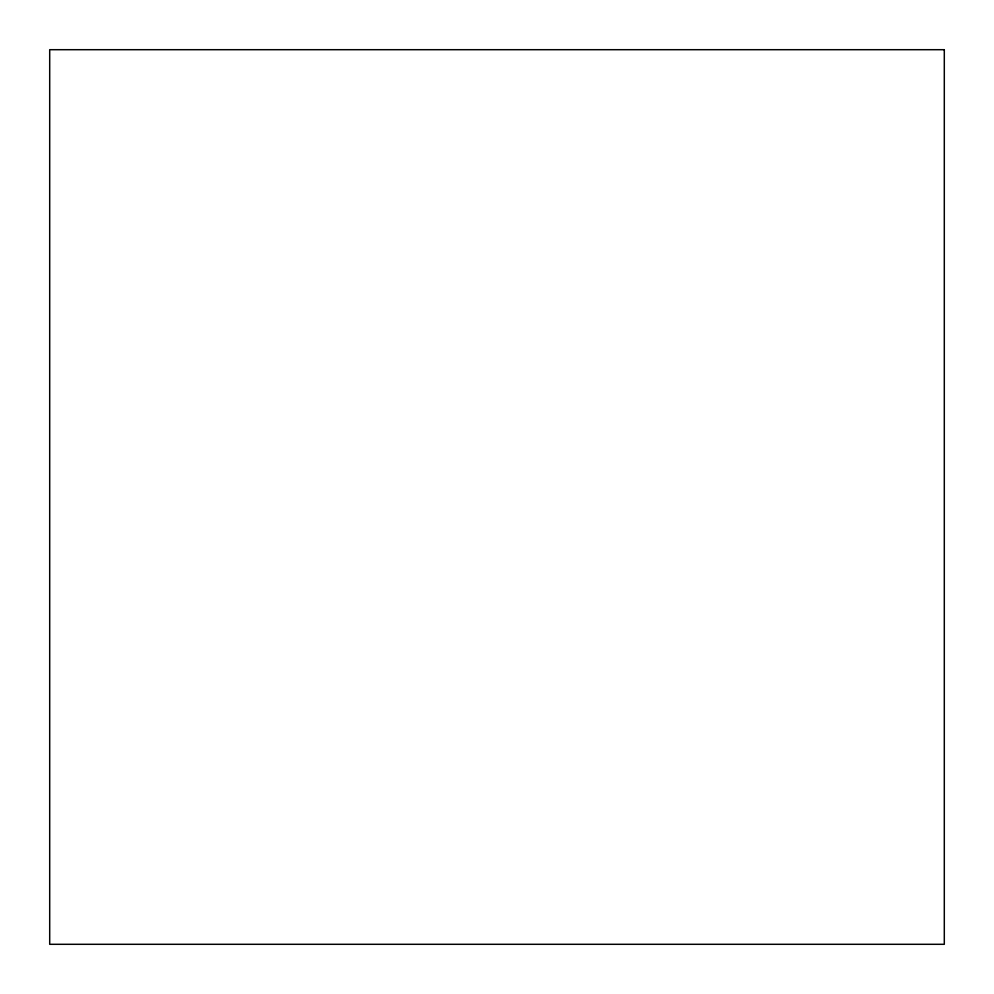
<?xml version="1.0" encoding="UTF-8"?>
<svg xmlns="http://www.w3.org/2000/svg" width="994" height="994" viewBox="0 0 994 994"><rect width="100%" height="100%" fill="white"/><g stroke="black" fill="none" stroke-linecap="round" stroke-linejoin="round"><path stroke-width="1.49" d="M944.3 49.7L49.7 49.7L49.7 944.3L944.3 944.3L944.3 49.7"/></g></svg>
